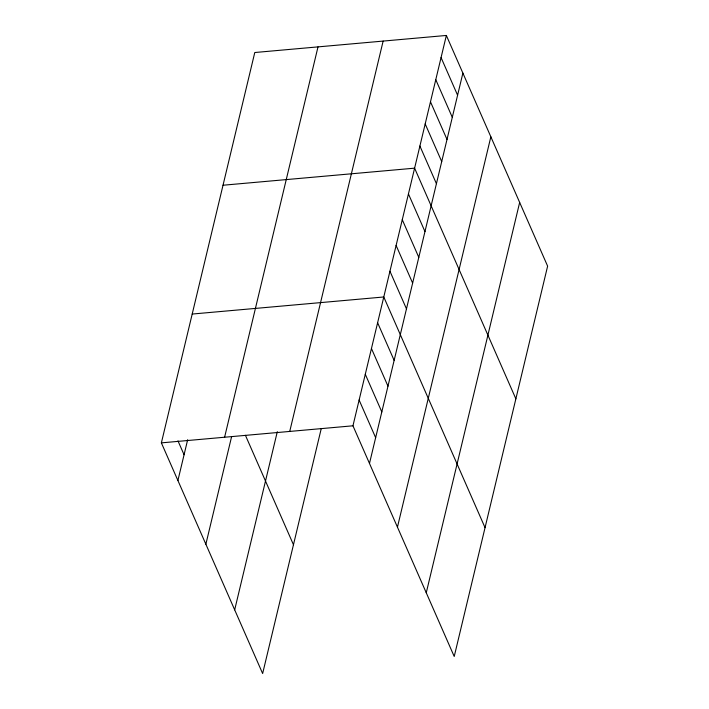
<?xml version="1.0" encoding="UTF-8"?>
<svg xmlns="http://www.w3.org/2000/svg" width="709" height="709" viewBox="0 0 709 709"><rect width="100%" height="100%" fill="white"/><g stroke="black" fill="none" stroke-linecap="round" stroke-linejoin="round"><path stroke-width="1.06" d="M321.204 428.803L262.64 673.55L161.377 442.868L254.779 52.519L446.36 35.45L547.623 266.132L454.221 656.481L352.958 425.799L446.36 35.45M177.906 480.516L187.663 439.722M224.602 437.231L318.004 46.891M205.867 544.22L231.551 436.868M234.679 609.846L277.316 431.657M289.733 431.426L383.135 41.087M369.486 463.438L462.888 73.098M397.448 527.141L490.85 136.802M426.26 592.777L519.662 202.428M223.025 185.235L414.605 168.166L515.868 398.848M192.201 314.052L383.782 296.982L485.045 527.664M161.377 442.868L352.958 425.799M441.069 57.571L457.589 95.219M435.778 79.692L452.298 117.34M430.478 101.812L447.007 139.451M425.187 123.924L441.716 161.572M419.896 146.045L436.425 183.693M408.437 193.929L424.966 231.577M402.269 219.693L418.797 257.34M396.109 245.456L412.638 283.104M389.941 271.219L406.47 308.867M377.613 322.746L394.142 360.394M371.454 348.509L387.974 386.157M365.286 374.272L381.814 411.92M359.117 400.036L375.646 437.675M245.42 435.291L293.464 544.734M177.977 440.883L184.065 454.753"/></g></svg>
